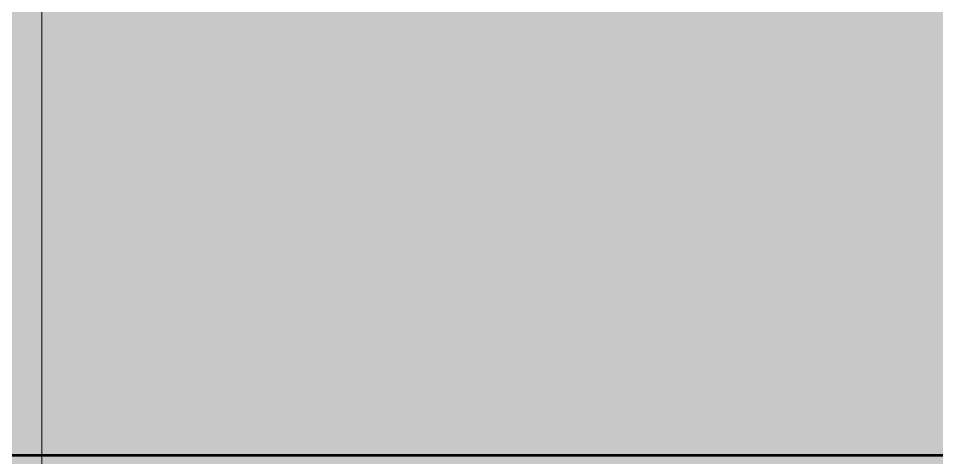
# Model space of a CAD drawing. Header units: inches. Extents: x -1481 to -429, y -1676 to -696.
# Drawn here: x -908.09 to -882.69, y -1208.21 to -1196.05 of the extents above; entities that cross this region are included whole.
import ezdxf

# ---------------------------------------------------------------- set-up
doc = ezdxf.new("R2010")
doc.units = ezdxf.units.IN
doc.header["$MEASUREMENT"] = 0
doc.layers.add('Layer 1', color=7, linetype='Continuous')

# ---------------------------------------------------------------- blocks, each defined once
blk = doc.blocks.new('block 75')
at = {"layer": 'Layer 1', "true_color": 0x009344}
h = blk.add_hatch(color=114, dxfattribs=at)
h.dxf.hatch_style = 2
h.paths.add_polyline_path([(-693.785, -1296.171), (-933.785, -1296.171), (-933.785, -1006.171), (-693.785, -1006.171)])
blk = doc.blocks.new('block 141')
at = {"layer": 'Layer 1', "color": 40, "lineweight": 30, "true_color": 0xf9a01b}
blk.add_open_spline([(-895.945, -1087.043), (-895.945, -1087.043), (-873.329, -1087.043), (-873.329, -1087.043), (-873.329, -1087.043), (-873.329, -1290.172), (-873.329, -1290.172), (-873.329, -1290.172), (-912.392, -1290.172), (-912.392, -1290.172), (-912.392, -1290.172), (-912.392, -1102.669), (-912.392, -1102.669), (-912.392, -1094.039), (-905.028, -1087.043), (-895.945, -1087.043)], degree=3, knots=[0, 0, 0, 0, 1, 1, 1, 2, 2, 2, 3, 3, 3, 4, 4, 4, 5, 5, 5, 5], dxfattribs=at)
blk = doc.blocks.new('block 140')
at = {"layer": 'Layer 1', "true_color": 0x49c6ea}
h = blk.add_hatch(color=133, dxfattribs=at)
h.dxf.hatch_style = 2
h.paths.add_polyline_path([(-919.173, -1282.809), (-748.857, -1282.809), (-748.857, -1065.618), (-919.173, -1065.618)])
h = blk.add_hatch(color=133, dxfattribs=at)
h.dxf.hatch_style = 2
h.paths.add_polyline_path([(-907.435, -1277.731), (-761.338, -1277.731), (-761.338, -1076.165), (-907.435, -1076.165)])
at = {"layer": 'Layer 1', "true_color": 0xfff4c8}
h = blk.add_hatch(color=254, dxfattribs=at)
h.dxf.hatch_style = 2
h.paths.add_polyline_path([(-912.062, -1208.145), (-756.36, -1208.145), (-756.36, -1175.62), (-912.062, -1175.62)])
at = {"layer": 'Layer 1', "lineweight": 0}
for points in [[(-907.435, -1277.731), (-761.338, -1277.731), (-761.338, -1076.165), (-907.435, -1076.165), (-907.435, -1277.731)], [(-912.062, -1208.145), (-756.36, -1208.145), (-756.36, -1175.62), (-912.062, -1175.62), (-912.062, -1208.145)]]:
    blk.add_lwpolyline(points, dxfattribs=at)
at = {"layer": 'Layer 1', "color": 44, "lineweight": 53, "true_color": 0xaf7e09}
blk.add_lwpolyline([(-912.062, -1208.145), (-756.36, -1208.145), (-756.36, -1175.62), (-912.062, -1175.62), (-912.062, -1208.145)], dxfattribs=at)
at = {"layer": 'Layer 1'}
blk.add_blockref('block 141', (0, 0), dxfattribs=at)
blk = doc.blocks.new('block 139')
at = {"layer": 'Layer 1'}
blk.add_blockref('block 140', (0, 0), dxfattribs=at)

msp = doc.modelspace()

# ---------------------------------------------------------------- hatches: boundary and pattern name
at = {"layer": 'Layer 1', "true_color": 0x006738}
h = msp.add_hatch(color=116, dxfattribs=at)
h.dxf.hatch_style = 2
h.paths.add_polyline_path([(-749.015, -1281.171), (-919.015, -1281.171), (-919.015, -1062.796), (-749.015, -1062.796)])

# ---------------------------------------------------------------- block references
at = {"layer": 'Layer 1'}
for name in ['block 75', 'block 139']:
    msp.add_blockref(name, (0, 0), dxfattribs=at)

doc.saveas('drawing.dxf')
